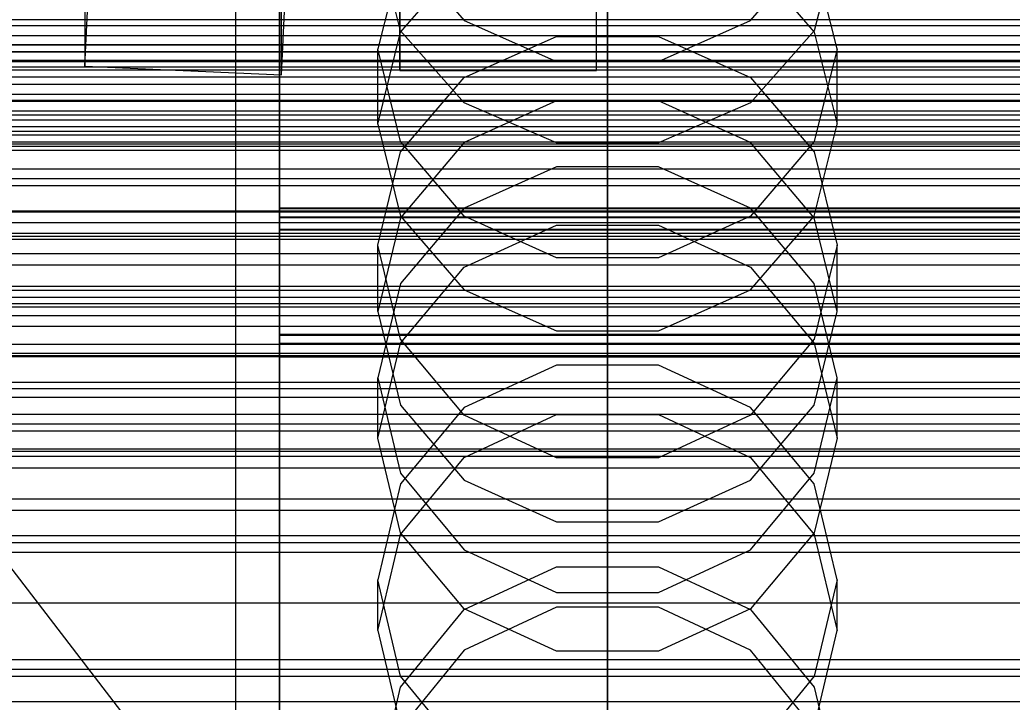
# Model space of a CAD drawing. Header units: millimetres. Extents: x -1970 to 59977, y -65068 to 6837.
# Drawn here: x -183.8 to -93, y -34184.7 to -34122.2 of the extents above; entities that cross this region are included whole.
import ezdxf

# ---------------------------------------------------------------- set-up
doc = ezdxf.new("R2010")
doc.units = ezdxf.units.MM
for name, color, linetype, lineweight in [('COTAS_O', 1, 'Continuous', 0), ('frontal_briquetadora', 7, 'Continuous', 0), ('frontal_C01', 7, 'Continuous', 0), ('frontal_C02', 7, 'Continuous', 0), ('frontal_C03', 7, 'Continuous', 0), ('frontal_mezcladora', 7, 'Continuous', 0), ('frontal_secador', 7, 'Continuous', 0)]:
    doc.layers.add(name, color=color, linetype=linetype, lineweight=lineweight)
doc.dimstyles.new('R19_100', dxfattribs={"dimtxt": 250, "dimasz": 150, "dimexe": 150, "dimexo": 80, "dimgap": 100, "dimtad": 1, "dimtih": 1, "dimtoh": 1, "dimdsep": 46, "dimcen": 0.09, "dimadec": 0, "dimazin": 0, "dimtfac": 1, "dimtdec": 4, "dimtofl": 0, "dimtmove": 0, "dimatfit": 3, "dimfxl": 1, "dimtolj": 1, "dimtzin": 0, "dimarcsym": 0})

# ---------------------------------------------------------------- blocks, each defined once
blk = doc.blocks.new('*D39')
at = {"layer": 'COTAS_O', "color": 0, "lineweight": -2, "transparency": 16777216}
for p, q in [((-1725, -34320), (-1725, -33550)), ((1725, -34320), (1725, -33550)), ((-1575, -33700), (1575, -33700))]:
    blk.add_line(p, q, dxfattribs=at)
at = {"layer": 'COTAS_O', "color": 0, "transparency": 16777216}
for points in [[(-1575, -33675), (-1575, -33725), (-1725, -33700)], [(1575, -33675), (1575, -33725), (1725, -33700)]]:
    blk.add_solid(points, dxfattribs=at)
at = {"layer": 'Defpoints', "color": 0, "transparency": 16777216}
for p in [(1725, -33700), (-1725, -34400), (1725, -34400)]:
    blk.add_point(p, dxfattribs=at)
blk = doc.blocks.new('*D42')
at = {"layer": 'COTAS_O', "color": 0, "lineweight": -2, "transparency": 16777216}
for p, q in [((-570, -33700), (200, -33700)), ((50, -34750), (50, -33850)), ((-570, -34900), (200, -34900))]:
    blk.add_line(p, q, dxfattribs=at)
at = {"layer": 'COTAS_O', "color": 0, "transparency": 16777216}
for points in [[(25, -33850), (75, -33850), (50, -33700)], [(25, -34750), (75, -34750), (50, -34900)]]:
    blk.add_solid(points, dxfattribs=at)
at = {"layer": 'Defpoints', "color": 0, "transparency": 16777216}
for p in [(-650, -33700), (50, -33700), (-650, -34900)]:
    blk.add_point(p, dxfattribs=at)
blk = doc.blocks.new('*D43')
at = {"layer": 'COTAS_O', "color": 0, "lineweight": -2, "transparency": 16777216}
for p, q in [((-650, -34820), (-650, -34050)), ((650, -34820), (650, -34050)), ((-500, -34200), (500, -34200))]:
    blk.add_line(p, q, dxfattribs=at)
at = {"layer": 'COTAS_O', "color": 0, "transparency": 16777216}
for points in [[(-500, -34175), (-500, -34225), (-650, -34200)], [(500, -34175), (500, -34225), (650, -34200)]]:
    blk.add_solid(points, dxfattribs=at)
at = {"layer": 'Defpoints', "color": 0, "transparency": 16777216}
for p in [(650, -34200), (-650, -34900), (650, -34900)]:
    blk.add_point(p, dxfattribs=at)

msp = doc.modelspace()

# ---------------------------------------------------------------- linework, layer by layer
at = {"layer": 'frontal_briquetadora'}
for p, q in [((-164, -34275), (-164, -34100)), ((-160, -34275), (-160, -34100)), ((-148.92, -34123.224), (-151, -34114.988)), ((-109, -34114.988), (-111.08, -34123.224)), ((-148.92, -34115.574), (-143.094, -34122.28)), ((-116.906, -34122.28), (-111.08, -34115.574)), ((-148.92, -34116.514), (-151, -34124.892)), ((-148.92, -34123.363), (-143.093, -34116.612)), ((-116.907, -34116.612), (-111.08, -34123.363)), ((-109, -34124.892), (-111.08, -34116.514)), ((-160, -34119.743), (-160, -34138.187)), ((-160, -34138.77), (-160, -34120.314)), ((-160, -34139.352), (-160, -34120.885)), ((-143.094, -34122.28), (-134.674, -34126.028)), ((-125.326, -34126.028), (-116.906, -34122.28)), ((-151, -34131.781), (-148.92, -34123.363)), ((-143.093, -34129.83), (-148.92, -34123.224)), ((-111.08, -34123.224), (-116.907, -34129.83)), ((-111.08, -34123.363), (-109, -34131.781)), ((-143.094, -34127.512), (-134.674, -34123.759)), ((-134.674, -34123.759), (-125.326, -34123.759)), ((-125.326, -34123.759), (-116.906, -34127.512)), ((-148.92, -34133.352), (-151, -34124.892)), ((-151, -34131.781), (-151, -34124.892)), ((-109, -34124.892), (-111.08, -34133.352)), ((-109, -34131.781), (-109, -34124.892)), ((-134.674, -34126.028), (-125.326, -34126.028)), ((-148.92, -34134.311), (-143.094, -34127.512)), ((-116.906, -34127.512), (-111.08, -34134.311)), ((-134.673, -34129.642), (-143.093, -34133.46)), ((-134.673, -34133.495), (-143.093, -34129.83)), ((-125.327, -34129.642), (-134.673, -34129.642)), ((-116.907, -34133.46), (-125.327, -34129.642)), ((-116.907, -34129.83), (-125.327, -34133.495)), ((-151, -34131.781), (-148.92, -34140.199)), ((-111.08, -34140.199), (-109, -34131.781)), ((-143.094, -34140.193), (-148.92, -34133.352)), ((-143.093, -34133.46), (-148.92, -34140.34)), ((-125.327, -34133.495), (-134.673, -34133.495)), ((-111.08, -34140.34), (-116.907, -34133.46)), ((-111.08, -34133.352), (-116.906, -34140.193)), ((-151, -34142.855), (-148.92, -34134.311)), ((-111.08, -34134.311), (-109, -34142.855)), ((-134.674, -34135.681), (-143.094, -34139.483)), ((-125.326, -34135.681), (-134.674, -34135.681)), ((-116.906, -34139.483), (-125.326, -34135.681)), ((-160, -34138.187), (-160, -34156.982)), ((-160, -34157.575), (-160, -34138.77)), ((-160, -34158.168), (-160, -34139.352)), ((-160, -34139.431), (-160, -34141.394)), ((-160, -34151.031), (-160, -34139.431)), ((-160, -34139.431), (200, -34139.431)), ((-160, -34139.536), (-160, -34141.489)), ((-160, -34151.121), (-160, -34139.536)), ((200, -34139.536), (-160, -34139.536)), ((-143.094, -34139.483), (-148.92, -34146.366)), ((-111.08, -34146.366), (-116.906, -34139.483)), ((-160, -34140.25), (-160, -34151.864)), ((-160, -34140.25), (200, -34140.25)), ((-160, -34140.35), (-160, -34151.949)), ((200, -34140.35), (-160, -34140.35)), ((-148.92, -34140.34), (-151, -34148.919)), ((-148.92, -34140.199), (-143.093, -34146.949)), ((-134.674, -34144.012), (-143.094, -34140.193)), ((-116.906, -34140.193), (-125.326, -34144.012)), ((-116.907, -34146.949), (-111.08, -34140.199)), ((-109, -34148.919), (-111.08, -34140.34)), ((-160, -34141.394), (-160, -34152.993)), ((-160, -34141.394), (200, -34141.394)), ((-160, -34141.489), (-160, -34153.073)), ((200, -34141.489), (-160, -34141.489)), ((-143.093, -34144.884), (-134.673, -34141.024)), ((-134.673, -34141.024), (-125.327, -34141.024)), ((-125.327, -34141.024), (-116.907, -34144.884)), ((-148.92, -34151.47), (-151, -34142.855)), ((-151, -34148.919), (-151, -34142.855)), ((-109, -34142.855), (-111.08, -34151.47)), ((-109, -34148.919), (-109, -34142.855)), ((-125.326, -34144.012), (-134.674, -34144.012)), ((-148.92, -34151.841), (-143.093, -34144.884)), ((-116.907, -34144.884), (-111.08, -34151.841)), ((-148.92, -34146.366), (-151, -34155.01)), ((-143.093, -34146.949), (-134.673, -34150.696)), ((-125.327, -34150.696), (-116.907, -34146.949)), ((-109, -34155.01), (-111.08, -34146.366)), ((-151, -34148.919), (-148.92, -34157.498)), ((-111.08, -34157.498), (-109, -34148.919)), ((-134.673, -34150.696), (-125.327, -34150.696)), ((200, -34151.031), (-160, -34151.031)), ((-160, -34154.722), (-160, -34151.031)), ((-160, -34154.799), (-160, -34151.121)), ((200, -34151.121), (-160, -34151.121)), ((-143.094, -34158.429), (-148.92, -34151.47)), ((-111.08, -34151.47), (-116.906, -34158.429)), ((200, -34151.864), (-160, -34151.864)), ((-160, -34156.491), (-160, -34151.864)), ((-160, -34156.563), (-160, -34151.949)), ((200, -34151.949), (-160, -34151.949)), ((-151, -34160.516), (-148.92, -34151.841)), ((-111.08, -34151.841), (-109, -34160.516)), ((-160, -34152.993), (-160, -34158.546)), ((-160, -34152.993), (200, -34152.993)), ((-160, -34153.073), (200, -34153.073)), ((-160, -34153.073), (-160, -34158.612)), ((-134.674, -34153.841), (-143.094, -34157.708)), ((-125.326, -34153.841), (-134.674, -34153.841)), ((-116.906, -34157.708), (-125.326, -34153.841)), ((-160, -34161.359), (-160, -34154.722)), ((-160, -34161.423), (-160, -34154.799)), ((-151, -34160.516), (-151, -34155.01)), ((-151, -34155.01), (-148.92, -34163.717)), ((-111.08, -34163.717), (-109, -34155.01)), ((-109, -34160.516), (-109, -34155.01)), ((-160, -34164.021), (-160, -34156.491)), ((-160, -34164.08), (-160, -34156.563)), ((-160, -34156.982), (-160, -34176.08)), ((-160, -34176.682), (-160, -34157.575)), ((-148.92, -34157.498), (-143.093, -34164.378)), ((-143.094, -34157.708), (-148.92, -34164.704)), ((-116.907, -34164.378), (-111.08, -34157.498)), ((-111.08, -34164.704), (-116.906, -34157.708)), ((-160, -34177.283), (-160, -34158.168)), ((-160, -34158.546), (-160, -34166.95)), ((-160, -34158.612), (-160, -34167.004)), ((-134.674, -34162.312), (-143.094, -34158.429)), ((-143.093, -34162.278), (-134.673, -34158.361)), ((-134.673, -34158.361), (-125.327, -34158.361)), ((-125.327, -34158.361), (-116.907, -34162.278)), ((-116.906, -34158.429), (-125.326, -34162.312)), ((-148.92, -34169.191), (-151, -34160.516)), ((-109, -34160.516), (-111.08, -34169.191)), ((-160, -34170.778), (-160, -34161.359)), ((-160, -34170.831), (-160, -34161.423)), ((-148.92, -34169.336), (-143.093, -34162.278)), ((-125.326, -34162.312), (-134.674, -34162.312)), ((-116.907, -34162.278), (-111.08, -34169.336)), ((-160, -34174.268), (-160, -34164.021)), ((-160, -34174.315), (-160, -34164.08)), ((-148.92, -34163.717), (-143.094, -34170.746)), ((-116.906, -34170.746), (-111.08, -34163.717)), ((-148.92, -34164.704), (-151, -34173.478)), ((-143.093, -34164.378), (-134.673, -34168.196)), ((-125.327, -34168.196), (-116.907, -34164.378)), ((-109, -34173.478), (-111.08, -34164.704)), ((-160, -34166.95), (-160, -34178)), ((-160, -34167.004), (-160, -34178.042)), ((-134.673, -34168.196), (-125.327, -34168.196)), ((-151, -34178.137), (-148.92, -34169.336)), ((-143.093, -34176.147), (-148.92, -34169.191)), ((-111.08, -34169.191), (-116.907, -34176.147)), ((-111.08, -34169.336), (-109, -34178.137)), ((-160, -34182.75), (-160, -34170.778)), ((-160, -34182.792), (-160, -34170.831)), ((-143.094, -34170.746), (-134.674, -34174.665)), ((-125.326, -34174.665), (-116.906, -34170.746)), ((-143.094, -34176.216), (-134.674, -34172.292)), ((-134.674, -34172.292), (-125.326, -34172.292)), ((-125.326, -34172.292), (-116.906, -34176.216)), ((-160, -34175.941), (-160, -34174)), ((-160, -34177.027), (-160, -34174.122)), ((-160, -34174.122), (-160, -34175.093)), ((-160, -34186.982), (-160, -34174.268)), ((-160, -34187.019), (-160, -34174.315)), ((-148.92, -34182.307), (-151, -34173.478)), ((-151, -34178.137), (-151, -34173.478)), ((-109, -34173.478), (-111.08, -34182.308)), ((-109, -34178.137), (-109, -34173.478)), ((-160, -34175.093), (-160, -34179.904)), ((-134.674, -34174.665), (-125.326, -34174.665)), ((-160, -34181.688), (-160, -34175.941)), ((-160, -34176.08), (-160, -34195.432)), ((-134.673, -34175.979), (-143.093, -34179.943)), ((-134.673, -34180.008), (-143.093, -34176.147)), ((-125.327, -34175.979), (-134.673, -34175.979)), ((-116.907, -34179.943), (-125.327, -34175.979)), ((-116.907, -34176.147), (-125.327, -34180.008)), ((-160, -34196.041), (-160, -34176.682)), ((-160, -34183.697), (-160, -34177.027)), ((-148.92, -34183.307), (-143.094, -34176.216)), ((-116.906, -34176.216), (-111.08, -34183.307)), ((-160, -34196.649), (-160, -34177.283)), ((-160, -34178), (-160, -34191.425)), ((-160, -34178.042), (-160, -34191.457)), ((-151, -34178.137), (-148.92, -34186.938)), ((-111.08, -34186.938), (-109, -34178.137)), ((-160, -34179.904), (-160, -34188.369)), ((-143.093, -34179.943), (-148.92, -34187.085)), ((-125.327, -34180.008), (-134.673, -34180.008)), ((-111.08, -34187.085), (-116.907, -34179.943)), ((-160, -34191.022), (-160, -34181.688)), ((-143.094, -34189.426), (-148.92, -34182.307)), ((-111.08, -34182.308), (-116.906, -34189.426)), ((-160, -34196.98), (-160, -34182.75)), ((-160, -34197.013), (-160, -34182.792)), ((-151, -34192.191), (-148.92, -34183.307)), ((-111.08, -34183.307), (-109, -34192.191)), ((-160, -34193.876), (-160, -34183.697))]:
    msp.add_line(p, q, dxfattribs=at)
at = {"layer": 'frontal_C01'}
for p, q in [((-130, -34323.357), (-130, -34026.66)), ((-130, -34032.379), (-130, -34329.075)), ((-177.811, -34126.474), (-174.943, -34067.333)), ((-159.83, -34127.266), (-156.962, -34068.124)), ((-149, -34126.867), (-149, -34081.526)), ((-131, -34126.867), (-131, -34081.526)), ((-177.811, -34120.386), (-177.811, -34126.474)), ((-149, -34120.78), (-149, -34126.867)), ((-131, -34126.867), (-131, -34120.78)), ((-159.83, -34127.266), (-159.83, -34121.177)), ((425, -34126.571), (-425, -34126.571)), ((-177.811, -34126.474), (-159.83, -34127.266)), ((-149, -34126.867), (-131, -34126.867)), ((450, -34128.146), (-450, -34128.146)), ((425, -34130.602), (-425, -34130.602)), ((-425, -34142.033), (425, -34142.033)), ((450, -34149.31), (-450, -34149.31)), ((-450, -34161.485), (450, -34161.485))]:
    msp.add_line(p, q, dxfattribs=at)
at = {"layer": 'frontal_C02'}
for p, q in [((-130, -34253.153), (-130, -33968.332)), ((-130, -33974.073), (-130, -34258.894))]:
    msp.add_line(p, q, dxfattribs=at)
at = {"layer": 'frontal_C03'}
for p, q in [((1250, -34122.24), (-1250, -34122.24)), ((1268, -34122.775), (-1268, -34122.775)), ((-1250, -34123.667), (1250, -34123.667)), ((-1268, -34124.479), (1268, -34124.479)), ((-1268, -34125.114), (1268, -34125.114)), ((1250, -34124.548), (-1250, -34124.548)), ((1250, -34125.201), (-1250, -34125.201)), ((-1250, -34125.925), (1250, -34125.925)), ((1250, -34126.083), (-1250, -34126.083)), ((-1268, -34126.817), (1268, -34126.817)), ((-1268, -34127.431), (1268, -34127.431)), ((-1268, -34129.018), (1268, -34129.018)), ((-1268, -34129.568), (1268, -34129.568)), ((-1268, -34130.932), (1268, -34130.932)), ((-1268, -34131.381), (1268, -34131.381)), ((-1268, -34132.427), (1268, -34132.427)), ((-1250, -34131.983), (1250, -34131.983)), ((-1268, -34132.744), (1268, -34132.744)), ((-1268, -34133.402), (1268, -34133.402)), ((-1268, -34133.566), (1268, -34133.566)), ((-1268, -34133.791), (1268, -34133.791)), ((-1250, -34134.164), (1250, -34134.164)), ((1250, -34135.889), (-1250, -34135.889)), ((1250, -34136.77), (-1250, -34136.77)), ((1250, -34137.424), (-1250, -34137.424)), ((1250, -34139.731), (-1250, -34139.731)), ((-1250, -34139.809), (1250, -34139.809)), ((-1250, -34140.789), (1250, -34140.789)), ((-1250, -34141.764), (1250, -34141.764)), ((1250, -34143.641), (-1250, -34143.641)), ((1250, -34144.698), (-1250, -34144.698)), ((-1250, -34146.611), (1250, -34146.611)), ((1250, -34147.006), (-1250, -34147.006)), ((1250, -34147.659), (-1250, -34147.659)), ((-1250, -34148.208), (1250, -34148.208)), ((1250, -34148.54), (-1250, -34148.54)), ((-1250, -34151.927), (1250, -34151.927)), ((-1500, -34152.753), (1500, -34152.753)), ((-1250, -34153.056), (1250, -34153.056)), ((-1250, -34155.394), (1250, -34155.394)), ((-1250, -34155.979), (1250, -34155.979)), ((-1250, -34156.776), (1250, -34156.776)), ((1250, -34158.347), (-1250, -34158.347)), ((1250, -34159.228), (-1250, -34159.228)), ((1250, -34159.882), (-1250, -34159.882)), ((1500, -34161.736), (-1500, -34161.736)), ((1250, -34162.189), (-1250, -34162.189)), ((-1250, -34163.246), (1250, -34163.246)), ((1250, -34166.098), (-1250, -34166.098)), ((1250, -34167.156), (-1250, -34167.156)), ((1250, -34169.463), (-1250, -34169.463)), ((1250, -34170.117), (-1250, -34170.117)), ((1250, -34170.998), (-1250, -34170.998)), ((-1500, -34175.611), (1500, -34175.611)), ((1250, -34180.804), (-1250, -34180.804)), ((1250, -34181.686), (-1250, -34181.686)), ((1250, -34182.339), (-1250, -34182.339)), ((1250, -34184.647), (-1250, -34184.647))]:
    msp.add_line(p, q, dxfattribs=at)
at = {"layer": 'frontal_mezcladora'}
msp.add_line((-194.49, -34159.49), (-174.149, -34186), dxfattribs=at)
at = {"layer": 'frontal_secador'}
for p, q in [((1250, -34129.715), (-1250, -34129.715)), ((1250, -34142.349), (-1250, -34142.349)), ((1250, -34150.291), (-1250, -34150.291)), ((1250, -34153), (-1250, -34153))]:
    msp.add_line(p, q, dxfattribs=at)

# ---------------------------------------------------------------- dimensions: what is measured, and where the dimension line sits
at = {"layer": 'COTAS_O'}
for p1, p2, distance, picture, middle in [((-1725, -34400), (1725, -34400), 700, '*D39', (0, -33700)), ((-650, -34900), (-650, -33700), -700, '*D42', (50, -34300)), ((-650, -34900), (650, -34900), 700, '*D43', (0, -34200))]:
    dim = msp.add_aligned_dim(p1=p1, p2=p2, distance=distance, text='<> O', dimstyle='R19_100', dxfattribs=at)
    dim.commit()
    dim.dimension.update_dxf_attribs({"geometry": picture, "text_midpoint": middle})

doc.saveas('drawing.dxf')
